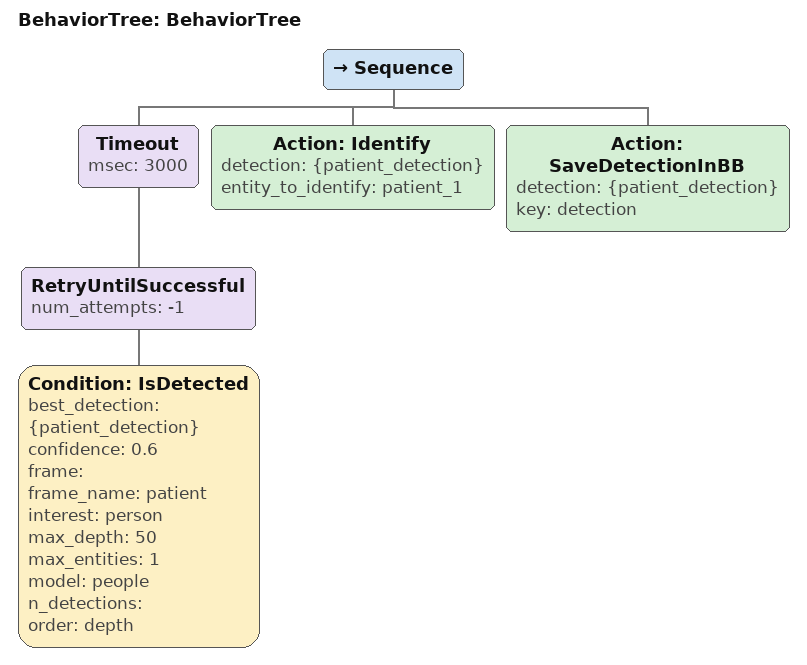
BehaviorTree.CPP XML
<?xml version="1.0"?>
<root main_tree_to_execute="BehaviorTree">
    <BehaviorTree ID="BehaviorTree">
        <Sequence>
            <Timeout msec="3000">
                <RetryUntilSuccessful num_attempts="-1">
                    <Condition ID="IsDetected" best_detection="{patient_detection}" confidence="0.6" frame="" frame_name="patient" interest="person" max_depth="50" max_entities="1" model="people" n_detections="" order="depth"/>
                </RetryUntilSuccessful>
            </Timeout>
            <Action ID="Identify" detection="{patient_detection}" entity_to_identify="patient_1"/>
            <Action ID="SaveDetectionInBB" detection="{patient_detection}" key="detection"/>
        </Sequence>
    </BehaviorTree>
</root>
